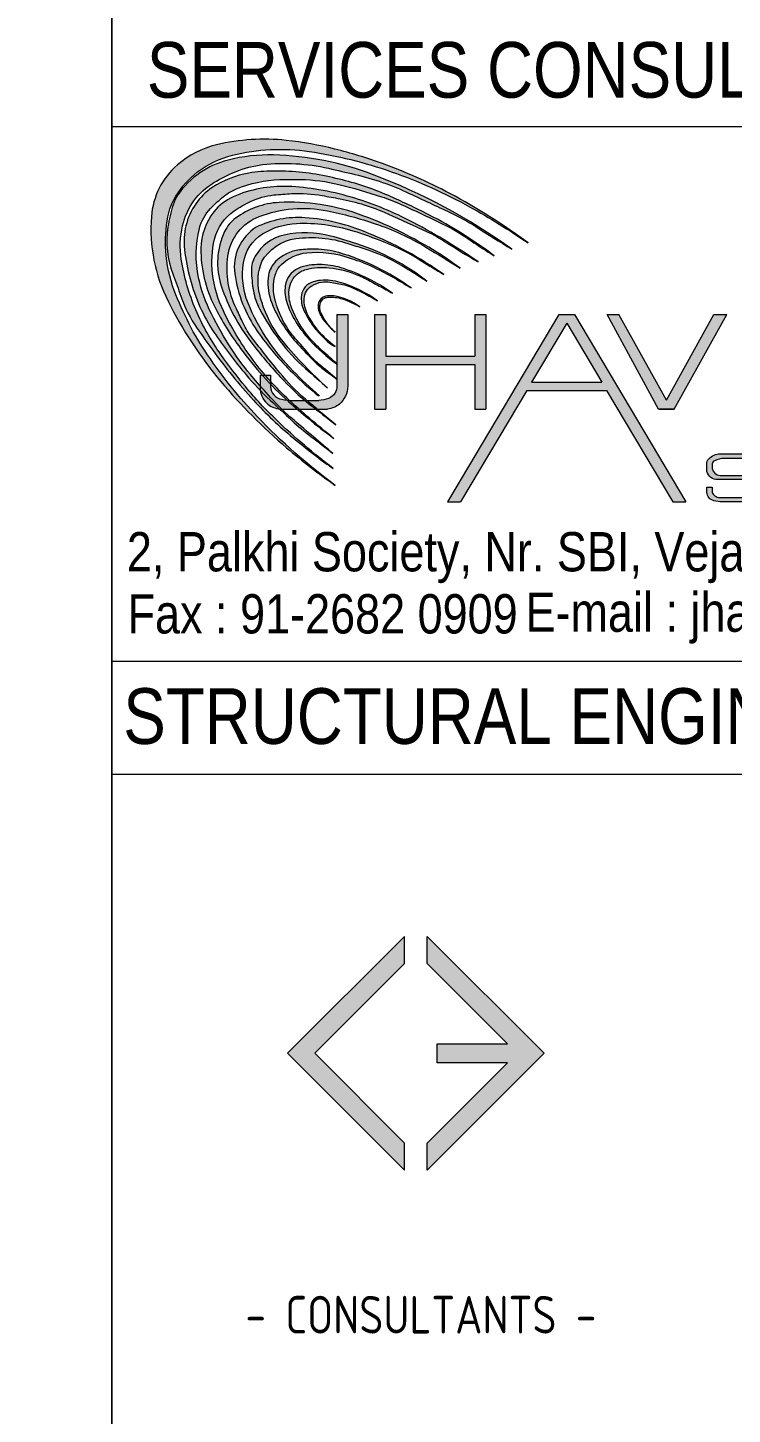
# Model space of a CAD drawing. Header units: millimetres. Extents: x 1112055 to 3390982, y -148532 to 766891.
# Drawn here: x 2055971 to 2062920, y 584853 to 598531 of the extents above; entities that cross this region are included whole.
import ezdxf

# ---------------------------------------------------------------- set-up
doc = ezdxf.new("R2010")
doc.units = ezdxf.units.MM
doc.layers.add('B TITLE BLOCK', color=250, linetype='Continuous', lineweight=0)
doc.layers.add('P_TITLE BLOCK TEXT', color=7, linetype='Continuous', lineweight=9)
doc.layers.add('FORMAT TEXT', color=7, linetype='Continuous')
doc.styles.add('SWINC', font='swissc.ttf')

msp = doc.modelspace()

# ---------------------------------------------------------------- hatches: boundary and pattern name
at = {"layer": 'B TITLE BLOCK', "linetype": 'Continuous', "lineweight": 0}
h = msp.add_hatch(color=251, dxfattribs=at)
h.dxf.hatch_style = 1
h.paths.add_polyline_path([(2058800.898667714, 588413.5496655321), (2059686.668186938, 589299.3191847571), (2059686.668186938, 589566.8930589305), (2058533.324793539, 588413.5496655321), (2059686.668186938, 587260.2062721335), (2059686.668186938, 587527.7801462861)])
h = msp.add_hatch(color=251, dxfattribs=at)
h.dxf.hatch_style = 1
h.paths.add_polyline_path([(2060008.016687425, 588508.1513159779), (2060008.016687425, 588318.9480150866), (2060701.274830225, 588318.9480150866), (2059910.106961424, 587527.7801462861), (2059910.106961424, 587260.2062721335), (2061063.450354823, 588413.5496655321), (2059910.106961424, 589566.8930589305), (2059910.106961424, 589299.3191847571), (2060701.274830225, 588508.1513159779)])
at = {"layer": 'P_TITLE BLOCK TEXT', "lineweight": 0}
h = msp.add_hatch(color=132, dxfattribs=at)
edge = h.paths.add_edge_path()
edge.add_arc((2057306.137538463, 591559.6980706818), 6038.818320566845, 53.40738024925847, 62.06814965141367)
edge.add_arc((2057678.968242224, 592262.9071826311), 5242.887551725973, 62.06814965141366, 70.03317482809786)
edge.add_arc((2057851.652992181, 592738.2107410447), 4737.186557550549, 70.03317482809709, 75.97859343030082)
edge.add_arc((2058135.666531581, 593875.5164784356), 3564.954485452876, 75.97859343029349, 83.79600611429898)
edge.add_arc((2058302.51771951, 595410.411254897), 2021.017539290161, 83.79600611433496, 103.4628344697642)
edge.add_arc((2058044.81873918, 596486.8803945336), 914.1324625788377, 103.4628344698401, 130.8945988032317)
edge.add_arc((2057936.194784426, 596612.3032069341), 748.2106574476162, 130.8945988031842, 175.7468558291793)
edge.add_arc((2058784.223376175, 596549.2370029291), 1598.581069979638, 175.7468558291926, 206.599489106619)
edge.add_arc((2060975.462932864, 597646.5035964539), 4049.198292656896, 206.599489106621, 220.0351460704743)
edge.add_arc((2062174.580612144, 598653.9368974445), 5615.341665620888, 220.0351460704701, 229.4516176688162)
edge.add_arc((2062443.614079242, 598968.3965285819), 6029.182052779424, 229.451617668814, 235.2209120167649)
edge.add_arc((2062592.250742409, 598861.2826200258), 6028.771287277111, 223.750510350851, 233.4797225032664, ccw=False)
edge.add_arc((2061578.439467548, 597890.7521524621), 4625.296068579205, 214.0067101927386, 223.7505103507844, ccw=False)
edge.add_arc((2060284.541907331, 597017.786733474), 3064.45029813478, 200.6184789275936, 214.0067101927416, ccw=False)
edge.add_arc((2058683.175914952, 596415.2833194693), 1353.490507432949, 183.5449206794362, 200.6184789276077, ccw=False)
edge.add_arc((2058679.021240823, 596415.0259390622), 1349.327868621514, 169.3544634026417, 183.5449206794433, ccw=False)
edge.add_arc((2057951.658926921, 596551.7465126128), 609.2275707444999, 148.6346277784584, 169.3544634026386, ccw=False)
edge.add_arc((2058181.594310526, 596411.5840279013), 878.5151544794041, 127.55366604197599, 148.6346277784743, ccw=False)
edge.add_arc((2058213.835413516, 596369.6479929066), 931.4124110708826, 103.9439802384951, 127.55366604196101, ccw=False)
edge.add_arc((2058462.106888706, 595369.7215808867), 1961.699533587051, 81.67138494386262, 103.94398023849402, ccw=False)
edge.add_arc((2058117.7446049, 593017.4288636378), 4339.064968287168, 70.63499127281648, 81.67138494385108, ccw=False)
edge.add_arc((2057867.980354601, 592306.7999162808), 5092.308409381179, 61.111131010542124, 70.63499127282819, ccw=False)
edge.add_arc((2057006.12631947, 590744.8368970561), 6876.270530989688, 55.44823906343129, 61.11113101054298, ccw=False)
h = msp.add_hatch(color=132, dxfattribs=at)
edge = h.paths.add_edge_path()
edge.add_arc((2057271.015211884, 591521.4439647394), 5945.71254425384, 54.24761768028691, 69.31180215863021)
edge.add_arc((2058312.938591417, 594280.5328572013), 2996.445542883737, 69.31180215862985, 88.41161020678244)
edge.add_arc((2058350.605579706, 595638.8937307368), 1637.562521882748, 88.41161020676752, 104.2991623419195)
edge.add_arc((2058159.07827441, 596390.3311836526), 862.1007534376408, 104.2991623419673, 145.1882889090278)
edge.add_arc((2057816.771438849, 596645.5916065753), 435.5625221702447, 147.0513518631106, 161.3344706506241)
edge.add_arc((2058986.166200232, 596307.2676087156), 1652.602466199241, 163.1975336048343, 170.9660011900483)
edge.add_arc((2058257.914208815, 596423.054413247), 915.2032886066266, 170.9660011900541, 201.0952379920847)
edge.add_arc((2052189.149490727, 594081.8924753222), 5589.483054560221, 18.797868915649474, 21.095237992080683, ccw=False)
edge.add_arc((2058677.838240361, 596290.5529979998), 1264.80487299786, 198.7978689156399, 215.0918986736581)
edge.add_arc((2073118.242429377, 606436.3890134525), 18913.12665141608, 215.0918986736567, 215.8857887100314)
edge.add_arc((2062295.836092649, 598606.363519452), 5555.215955733475, 215.8857887100279, 222.4444580678759)
edge.add_arc((2061006.20552064, 597426.9326456224), 3807.587792086563, 222.444458067875, 230.6113169813315)
edge.add_arc((2063893.838800141, 600943.8109754634), 8358.066793659933, 230.611316981332, 233.3279145232604)
edge.add_arc((2059812.840244705, 595463.1608049598), 1524.906799863212, 233.3279145232791, 237.0330179159874)
edge.add_arc((2063064.917979026, 599527.438287863), 6724.300380922574, 226.396320609743, 232.6248069097889, ccw=False)
edge.add_arc((2060994.467178483, 597353.5303176341), 3722.194056935993, 219.3977118789379, 226.3963206098026, ccw=False)
edge.add_arc((2062599.802561563, 598672.0603061296), 5799.601822105465, 215.4741100902677, 219.3977118789343, ccw=False)
edge.add_arc((2059812.762677456, 596685.9835759458), 2377.30842530499, 203.255919746074, 215.47411009027, ccw=False)
edge.add_arc((2059529.374865617, 596564.195878018), 2068.859247535005, 188.8184660672451, 203.2559197460753, ccw=False)
edge.add_arc((2058342.476371838, 596380.0625664005), 867.7626190382475, 166.8091135261373, 188.818466067254, ccw=False)
edge.add_arc((2058157.596833661, 596423.3946468681), 677.8728804167072, 121.10774220171831, 166.8091135260987, ccw=False)
edge.add_arc((2058625.109791033, 595648.6262843413), 1582.767559845583, 112.47187289562731, 121.1077422017436, ccw=False)
edge.add_arc((2058400.573510183, 596191.4583905926), 995.3297018820507, 96.5250780722057, 112.4718728955485, ccw=False)
edge.add_arc((2058506.590714141, 595264.5644919032), 1928.266970381582, 77.10621375622651, 96.52507807220292, ccw=False)
edge.add_arc((2033931.564027792, 487910.8640441339), 112058.8664260465, 76.96954675787379, 77.10621375622361, ccw=False)
edge.add_arc((2058603.628897609, 594518.7694981324), 2633.292220426026, 64.5901937159428, 76.9695467578718, ccw=False)
edge.add_arc((2075840.743630014, 630804.0198027487), 37538.05968573023, 244.5901937159456, 245.2703384407894)
edge.add_arc((2059282.184367425, 594852.1675334552), 2043.774107647713, 57.15566881065229, 65.27033844078238, ccw=False)
edge.add_arc((2069505.935613719, 610689.399750646), 16806.77001837458, 237.1556688106471, 238.5822244072819)
h = msp.add_hatch(color=132, dxfattribs=at)
edge = h.paths.add_edge_path()
edge.add_arc((2057915.184811746, 592756.3514009381), 4414.172975186326, 53.01612924513907, 62.88470590878703)
edge.add_arc((2056504.369236426, 590001.1897997453), 7509.543072012089, 62.88470590886838, 66.31099627690685)
edge.add_arc((2058426.552552081, 594382.3299969201), 2725.279479124655, 66.31099627691285, 76.91710299819542)
edge.add_arc((2058425.519013407, 594703.5040270606), 2413.801563220216, 75.16724703513766, 87.92433128887201)
edge.add_arc((2058410.20890379, 594281.0758836381), 2836.507058572818, 87.92433128887157, 90.44793256673506)
edge.add_arc((2058399.854953522, 595605.439436036), 1512.10303291298, 90.44793256672102, 99.46315152081408)
edge.add_arc((2058304.134873636, 596179.7086572896), 929.9110781543411, 99.46315152082356, 123.6125298632223)
edge.add_arc((2058118.511458495, 596458.9618471279), 594.592727517248, 123.6125298633119, 145.7118384992461)
edge.add_arc((2058175.659611771, 596419.9953203215), 663.7613738361587, 145.7118384992164, 186.6728121483955)
edge.add_arc((2059483.346404104, 596572.9841643007), 1980.366984208918, 186.6728121483808, 203.655042797662)
edge.add_arc((2059123.447080874, 596415.3361022029), 1587.454227547668, 203.6550427976933, 213.9289290409043)
edge.add_arc((2061857.843462796, 598254.7789251365), 4882.97747466837, 213.9289290409082, 220.1424188926576)
edge.add_arc((2060377.559703688, 597006.3900416018), 2946.559438195988, 220.1424188926522, 226.8152722522526)
edge.add_arc((1825738.761552981, 347007.9436595322), 339915.787271188, 46.765628140033584, 46.81527225225312, ccw=False)
edge.add_arc((2060052.925400803, 596227.410121537), 2156.529415370682, 226.7656281400065, 233.409152749086)
edge.add_arc((2053674.83474233, 587636.4369943496), 8543.230381919586, 51.60004897864292, 53.40915274908309, ccw=False)
edge.add_arc((2085456.121321444, 625816.3091701141), 41136.21919746596, 229.2381174641753, 229.9402789040417, ccw=False)
edge.add_arc((2060348.515842164, 596689.716083025), 2681.69699572938, 222.3327286225257, 229.2381174643248, ccw=False)
edge.add_arc((2066251.676346377, 602067.3460106672), 10667.07160040828, 220.9611253449951, 222.3327286225244, ccw=False)
edge.add_arc((2060101.925332374, 596728.7702713902), 2523.372903979711, 212.787839463595, 220.9611253449981, ccw=False)
edge.add_arc((2061218.656330124, 597448.1188796356), 3851.736762852996, 206.850766810503, 212.7878394635865, ccw=False)
edge.add_arc((2059101.691590863, 596376.407638012), 1478.95259804265, 192.1376993457796, 206.8507668105033, ccw=False)
edge.add_arc((2058695.695144034, 596289.0900880126), 1063.672608912394, 165.7026492173301, 192.1376993457985, ccw=False)
edge.add_arc((2058086.98419233, 596444.2185903697), 435.505533238029, 135.9985851138193, 165.7026492173093, ccw=False)
edge.add_arc((2059065.458597286, 595499.2701439182), 1795.777464733103, 131.2171625217574, 135.9985851138061, ccw=False)
edge.add_arc((2058228.943612727, 596454.2361855432), 526.2431169903215, 112.387409060261, 131.2171625217922, ccw=False)
edge.add_arc((2058496.762896655, 595804.0523904706), 1229.425978161584, 91.89429604946542, 112.3874090602283, ccw=False)
edge.add_arc((2058585.787970874, 593112.3388208675), 3922.61134212108, 88.85882096968322, 91.89429604946162, ccw=False)
edge.add_arc((2058629.550774993, 595309.2705328718), 1725.243796574891, 76.24362541447277, 88.85882096968021, ccw=False)
edge.add_arc((2057750.569456188, 591718.9005993868), 5421.64264113429, 71.62296314053322, 76.24362541447857, ccw=False)
edge.add_arc((2058820.786567464, 594940.4021044639), 2027.023868355074, 65.54379506612071, 71.62296314056312, ccw=False)
edge.add_arc((2053106.863198732, 582376.9018819572), 15828.85193946669, 63.83661002077872, 65.5437950661219, ccw=False)
edge.add_arc((2059274.711743766, 594931.8695368498), 1840.658042824831, 54.496470875194575, 63.836610020787475, ccw=False)
edge.add_arc((2062206.022531081, 599040.8803175386), 3206.772246694612, 234.4964708751733, 239.3390621587332)
h = msp.add_hatch(color=132, dxfattribs=at)
edge = h.paths.add_edge_path()
edge.add_arc((2056929.765447957, 591195.5378077673), 6115.091413447024, 55.28720005186602, 62.77266649209039)
edge.add_arc((2058252.980156451, 593767.2167364296), 3222.959038038507, 62.7726664921418, 73.66009049672824)
edge.add_arc((2058371.308093943, 594170.8229041831), 2802.364887536428, 73.66009049673646, 80.3020621032565)
edge.add_arc((2058441.461293949, 594581.3249855116), 2385.911492487743, 80.30206210323966, 87.71879765214376)
edge.add_arc((2058487.867652126, 595746.2735346673), 1220.038998489239, 87.71879765215495, 113.7335407099802)
edge.add_arc((2058195.662733162, 596410.8775691404), 494.0347028317402, 113.7335407100271, 142.1411216385838)
edge.add_arc((2058279.078210454, 596346.0364878098), 599.6874722359335, 142.1411216386342, 179.0839824051901)
edge.add_arc((2058897.810070944, 596336.1436550515), 1218.498415354188, 179.0839824051965, 206.9126001335065)
edge.add_arc((2060383.330914422, 597090.20220895), 2884.444536672008, 206.9126001335171, 216.6660081225236)
edge.add_arc((2061497.970049479, 597920.0003876376), 4274.043550310446, 216.6660081225285, 221.4175533272276)
edge.add_arc((2060329.169216001, 596888.9272759563), 2715.452151023366, 221.4175533272253, 228.8969356126)
edge.add_arc((2068792.92761573, 606590.068242413), 15589.74212367209, 228.8969356125974, 229.8411236474195)
edge.add_arc((2061211.552971207, 597605.6506075436), 3834.020038729528, 229.8411236474231, 234.6107852575565)
edge.add_arc((2063229.641178333, 599878.407777195), 6863.476180973379, 226.7327607072968, 231.8632390979741, ccw=False)
edge.add_arc((2060476.063782371, 596953.0329751761), 2846.013523038951, 216.012105859488, 226.7327607073698, ccw=False)
edge.add_arc((2060558.119487712, 597012.676427894), 2947.455527311834, 205.6454571080773, 216.0121058594794, ccw=False)
edge.add_arc((2058957.058890463, 596244.0142913437), 1171.438490161112, 186.8155097429047, 205.6454571080939, ccw=False)
edge.add_arc((2058765.980726397, 596221.1771384827), 979.0004473171089, 166.8301474618984, 186.815509742891, ccw=False)
edge.add_arc((2058265.045612102, 596338.39236467), 464.5343182366519, 123.58637095543651, 166.8301474618891, ccw=False)
edge.add_arc((2058737.524851323, 595626.8868140529), 1318.628446548626, 115.5585784403745, 123.58637095542761, ccw=False)
edge.add_arc((2058470.687569288, 596184.8540077846), 700.1387341347156, 95.85490133411929, 115.55857844038081, ccw=False)
edge.add_arc((2058728.898321243, 593666.8175713905), 3231.379593368979, 92.71483869403272, 95.8549013341219, ccw=False)
edge.add_arc((2058640.346979791, 595534.2657514969), 1361.833112148122, 80.06109503447158, 92.7148386940089, ccw=False)
edge.add_arc((2056600.560045741, 583893.4883659811), 13179.97293512776, 79.28571113577169, 80.06109503447522, ccw=False)
edge.add_arc((2058660.093826676, 594778.3828891197), 2101.949276794022, 65.80530353127142, 79.28571113577908, ccw=False)
edge.add_arc((2042251.884924687, 558259.4218905726), 42137.73116980973, 65.22654519456472, 65.80530353126971, ccw=False)
edge.add_arc((2059318.623865466, 595240.215850974), 1408.715713820771, 56.83056846317908, 65.22654519455148, ccw=False)
edge.add_arc((2063476.868127175, 601602.0845138492), 6191.571663886253, 236.8305684631823, 240.330725506728)
h = msp.add_hatch(color=132, dxfattribs=at)
edge = h.paths.add_edge_path()
edge.add_arc((2057932.030657498, 593049.4211294407), 3869.492984916851, 53.45077465836518, 63.24895756192494)
edge.add_arc((2057932.030657348, 593049.4211291639), 3869.49298524187, 63.24895756192591, 69.50129580793795)
edge.add_arc((2058510.267329613, 594596.0919962679), 2218.266646925709, 69.50129580793262, 81.02466550396778)
edge.add_arc((2058558.111245386, 594899.0105312355), 1911.593076024197, 81.02466550398152, 93.23353139608432)
edge.add_arc((2058495.208421588, 596012.4183681296), 796.4097832292291, 93.23353139605908, 126.5489646332115)
edge.add_arc((2058230.686733055, 596369.2607309956), 352.2159115420988, 126.5489646331577, 154.7327908248481)
edge.add_arc((2058567.861515715, 596210.1149627137), 725.062005304673, 154.732790824834, 198.2173147103059)
edge.add_arc((2059641.425755706, 596563.444461014), 1855.275220481804, 198.2173147102933, 217.7196306197699)
edge.add_arc((2062482.435440384, 598760.7815257844), 5446.8801827076, 217.7196306197814, 222.3629290591739)
edge.add_arc((2060303.977699503, 596774.1594379994), 2498.601795490842, 222.3629290591768, 231.7364027694786)
edge.add_arc((2120341.917536936, 672894.7601413154), 99446.526329008, 231.7364027694788, 231.9209567121594)
edge.add_arc((2070046.901531482, 607981.41718692), 17335.6562169401, 229.1543371190405, 230.4503089388828, ccw=False)
edge.add_arc((2060086.969850927, 596461.2995014181), 2106.954677765277, 219.2765559648416, 229.1543371190172, ccw=False)
edge.add_arc((2069846.249224761, 604442.5108949669), 14714.22516764535, 217.5748957151379, 219.2765559648441, ccw=False)
edge.add_arc((2058791.073432176, 595936.5933618513), 765.4780954196185, 204.6714784584398, 217.5748957151642, ccw=False)
edge.add_arc((2051949.674897775, 592794.0267478212), 6763.164466838911, 24.67147845843822, 26.00574068750082)
edge.add_arc((2058844.704210221, 596157.8124634014), 908.6334684562382, 172.4000021791117, 206.0057406875474, ccw=False)
edge.add_arc((2058427.063235063, 596213.5376508463), 487.2912314897691, 110.8295050099652, 172.4000021790983, ccw=False)
edge.add_arc((2058686.699595756, 595531.0989512539), 1217.451226621792, 78.67766828733909, 110.8295050099353, ccw=False)
edge.add_arc((2058181.08023467, 593005.8439867812), 3792.827621238118, 71.27996263670212, 78.67766828735807, ccw=False)
edge.add_arc((2058578.612482976, 594178.9513467869), 2554.194194212751, 58.94944824206323, 71.27996263670951, ccw=False)
edge.add_arc((2048751.562187534, 577856.6309777788), 21606.46596786524, 57.89011606814972, 58.94944824206033, ccw=False)
h = msp.add_hatch(color=132, dxfattribs=at)
edge = h.paths.add_edge_path()
edge.add_line((2058837.269850038, 594900.3735805114), (2058849.179369179, 594900.3735805114))
edge.add_arc((2061636.80040691, 598137.5593636627), 4272.025613768601, 224.4152357703007, 229.2674421493883, ccw=False)
edge.add_arc((2060146.92543784, 596677.7896934622), 2186.203254721061, 214.3545270102483, 224.4152357703432, ccw=False)
edge.add_arc((2059943.220996488, 596538.5476899219), 1939.456755309875, 201.8986111304304, 214.3545270102036, ccw=False)
edge.add_arc((2058843.977302019, 596096.6855098391), 754.7294086141636, 171.2118722929982, 201.8986111306308, ccw=False)
edge.add_arc((2058501.444244087, 596149.6397536921), 408.1272624547443, 121.7041869898672, 171.2118722928139, ccw=False)
edge.add_arc((2058654.324461262, 595902.1460429602), 699.0318819729586, 92.64938196630851, 121.70418698979549, ccw=False)
edge.add_arc((2058696.146916369, 594998.3344808175), 1603.810560772421, 72.56091565514839, 92.64938196650297, ccw=False)
edge.add_arc((2057859.660990908, 592335.471630045), 4394.965745548189, 68.33645517902761, 72.56091565516232, ccw=False)
edge.add_arc((2058633.218477634, 594282.9416698925), 2299.487103006025, 57.8511842606747, 68.33645517892961, ccw=False)
edge.add_arc((2066958.206816923, 607529.0265721388), 13345.45444649002, 237.8511842608821, 238.9481287370368)
edge.add_arc((2058039.050514163, 593261.5492455631), 3489.515379781485, 54.31799968907983, 68.4798317601489)
edge.add_arc((2058567.975198133, 594750.520896161), 1911.084587936116, 66.85630585585528, 85.85399925657693)
edge.add_arc((2058638.189538018, 595719.1558430665), 939.9081292473481, 85.85399925655474, 116.2518230928226)
edge.add_arc((2058473.705722036, 596169.8290773814), 465.8552116960024, 122.6386322867814, 188.0987234821241)
edge.add_arc((2059316.991379836, 596289.827230897), 1317.635850993865, 188.0987234821896, 214.7424679282291)
edge.add_arc((2060553.365450179, 597147.2897117061), 2822.249671154209, 214.7424679281981, 225.7640883251236)
edge.add_arc((2061207.005375261, 597818.6000314064), 3759.214290018042, 225.7640883252606, 230.9217965040509)
h = msp.add_hatch(color=132, dxfattribs=at)
edge = h.paths.add_edge_path()
edge.add_arc((2058503.91890537, 594231.4071357874), 2282.205641918419, 52.08510123109434, 71.80500871354086)
edge.add_arc((2057692.257421308, 591761.9971738211), 4881.586322960243, 71.80500871358554, 74.93710661869112)
edge.add_arc((2058709.214078757, 595540.7345718669), 968.3961708541735, 74.93710661871877, 102.4675891183723)
edge.add_arc((2058595.309539818, 596055.903684123), 440.7850847153088, 102.467589118533, 150.0258364487049)
edge.add_arc((2058450.754154114, 596139.2758849172), 273.9103310742564, 150.0258364487154, 181.2845138723869)
edge.add_arc((2059509.529560473, 596163.0165444781), 1332.951869468089, 181.2845138723703, 189.7474603923822)
edge.add_arc((2058786.826127698, 596038.8663614867), 599.6623497884266, 189.747460392409, 208.0002640887195)
edge.add_arc((2060388.077839655, 596890.2764663235), 2413.196526931497, 208.0002640887432, 216.8454368057432)
edge.add_arc((2059906.870651522, 596529.6919694166), 1811.880023462418, 216.8454368057552, 228.6207560839303)
edge.add_arc((2097390.06721893, 639077.0945182007), 58515.24402032363, 228.6207560839333, 228.9060257595739)
edge.add_arc((2061660.91444024, 598044.1676341208), 4107.103965589062, 219.451448069269, 228.2904279772941, ccw=False)
edge.add_arc((2059377.068050496, 596164.7581010575), 1149.379413687675, 200.0239070842888, 219.4514480692577, ccw=False)
edge.add_arc((2059372.485414367, 596163.0879921429), 1144.501933024352, 192.3194102271632, 200.0239070842712, ccw=False)
edge.add_arc((2058770.191293647, 596031.5528803125), 528.0121167957358, 158.6643999725142, 192.3194102271447, ccw=False)
edge.add_arc((2058676.664105027, 595996.3225509074), 458.6101314097943, 97.73922979287858, 150.2835099228874, ccw=False)
edge.add_arc((2058768.996510907, 595316.9211046395), 1144.256978084755, 71.77680479684642, 97.73922979255713, ccw=False)
edge.add_arc((2062925.099334861, 607940.5535816326), 12145.93818968777, 251.7768047968466, 252.5678241103893)
edge.add_arc((2058758.933729333, 594672.418932902), 1760.906632537805, 59.16484183460989, 72.56782411040598, ccw=False)
edge.add_arc((2055776.307313328, 589675.9899473563), 7579.872429387149, 56.98458129739731, 59.164841834605, ccw=False)
h = msp.add_hatch(color=132, dxfattribs=at)
edge = h.paths.add_edge_path()
edge.add_arc((2058417.830684717, 594142.236830151), 2257.333312194567, 53.79917193803279, 74.05763102097526)
edge.add_arc((2058788.890564098, 595441.206195792), 906.405169404246, 74.05763102096113, 88.70665562104334)
edge.add_arc((2058784.832316895, 595261.4544246828), 1086.202746096438, 88.70665562101391, 97.13749609267825)
edge.add_arc((2058699.958337197, 595939.2467218493), 403.117106866123, 97.13749609277887, 135.0369673458874)
edge.add_arc((2058589.649227113, 596049.4135804164), 247.217021892065, 135.0369673458524, 170.1898613316136)
edge.add_arc((2058822.376315495, 596009.1722203468), 483.3975984188643, 170.1898613316238, 199.4159961851075)
edge.add_arc((2059515.68962644, 596253.5439679484), 1218.517247294408, 199.4159961850982, 211.5021791769199)
edge.add_arc((2059548.816687839, 596273.8459904147), 1257.370488004856, 211.5021791769052, 222.0730402202004)
edge.add_arc((2062496.98199949, 598935.1990384869), 5229.080290003461, 222.0730402202006, 224.6311614513908)
edge.add_arc((2059570.538074878, 596046.1922870143), 1116.85047467536, 224.6311614513923, 233.5458073493815)
edge.add_arc((2093336.722732234, 641754.9535037826), 57945.06598676097, 233.5458073493827, 233.683967900971)
edge.add_arc((2039842.111930205, 572273.1861478718), 29786.49175991069, 49.92232914479886, 50.37208949815138)
edge.add_arc((2059286.699178518, 595754.355790674), 700.510405798529, 219.9746739940195, 230.3720894981682, ccw=False)
edge.add_arc((2053429.751675781, 590844.2033811163), 6942.357559492284, 39.97467399401643, 41.74776493043426)
edge.add_arc((2059229.027257757, 596019.8483077986), 830.601830774161, 208.7369917656585, 221.7477649304282, ccw=False)
edge.add_arc((2059454.504304879, 596143.4826608072), 1087.750332661944, 197.3262203634013, 208.7369917656486, ccw=False)
edge.add_arc((2058874.433046904, 595962.5193303013), 480.1070233759743, 163.1950476221407, 197.3262203633437, ccw=False)
edge.add_arc((2058622.571700639, 596038.5845087125), 217.0099897446691, 133.2193021889104, 163.1950476221289, ccw=False)
edge.add_arc((2058767.727498608, 595884.1136010727), 428.9804286904618, 96.02578422550607, 133.2193021890124, ccw=False)
edge.add_arc((2058822.776717096, 595362.6129305284), 953.3785273152646, 69.94961683806571, 96.02578422542172, ccw=False)
edge.add_arc((2059598.832892686, 597488.989994196), 1310.190027996884, 249.9496168381298, 253.9176478194606)
edge.add_arc((2057895.109592675, 592734.5990851482), 3743.799098109684, 66.92861449591908, 69.01444899371398, ccw=False)
edge.add_arc((2057447.128442599, 592259.2024615092), 4362.576241277921, 58.122120913413426, 63.96105235790469, ccw=False)
h = msp.add_hatch(color=132, dxfattribs=at)
edge = h.paths.add_edge_path()
edge.add_arc((2058542.135273632, 594478.2204836598), 1763.177941954937, 54.40415380802045, 72.8946588673209)
edge.add_arc((2058853.346538814, 595489.493066543), 705.1020049509874, 72.89465886730552, 90.33272499461538)
edge.add_arc((2058854.303730473, 595324.6649764364), 869.9328743553107, 90.33272499457469, 97.06888331374576)
edge.add_arc((2058793.676245916, 595813.5761660598), 377.2769668134562, 97.0688833137357, 114.3860548472897)
edge.add_arc((2058728.549735036, 595957.2396958567), 219.5408827670413, 114.3860548472458, 172.3731700212553)
edge.add_arc((2058884.847616327, 595936.3106084486), 377.2337944523421, 172.3731700214184, 199.342893567236)
edge.add_arc((2059443.396124604, 596132.3810661006), 969.1966821898288, 199.342893567178, 213.5415274181803)
edge.add_arc((2059528.002166857, 596188.4688123768), 1070.70538955182, 213.5415274181727, 220.9844170734588)
edge.add_arc((2060083.91718119, 596671.4529790966), 1807.125927339986, 220.9844170734647, 232.4085544282534)
edge.add_arc((2059240.209797417, 595575.5381746348), 424.0599823786922, 232.4085544282478, 239.7843643084159)
edge.add_arc((2053438.475689682, 589118.754344994), 8265.686448260483, 47.46137804962807, 48.86303749327089)
edge.add_arc((2059650.514536363, 596230.4814671152), 1177.093295662573, 218.9083538298644, 228.8630374935204, ccw=False)
edge.add_arc((2059553.101110815, 596151.8552884116), 1051.907627726345, 201.7874292417001, 218.9083538298423, ccw=False)
edge.add_arc((2058962.83861478, 595915.9173424907), 416.2374864148537, 179.134063096714, 201.7874292417385, ccw=False)
edge.add_arc((2058788.441046095, 595918.5532921386), 241.8199982058296, 133.6215333949019, 179.1340630967466, ccw=False)
edge.add_arc((2058771.511778294, 595936.3174013563), 217.2809744967875, 104.9504250510299, 133.621533394733, ccw=False)
edge.add_arc((2058875.529978424, 595546.7682823958), 620.4785712604926, 83.7120811301491, 104.95042505104499, ccw=False)
edge.add_arc((2058831.129622212, 595143.8159241369), 1025.869733796266, 67.91761218114709, 83.71208113018918, ccw=False)
edge.add_arc((2058734.155555369, 594904.7868396876), 1283.821033169663, 60.428290541115814, 67.91761218112919, ccw=False)
edge.add_arc((2061549.403120304, 599866.2212226666), 4420.690338397717, 240.4282905411171, 242.476850961185)
edge.add_arc((2058736.382412646, 594467.7851372401), 1666.689859181682, 60.05197218627882, 62.476850961183175, ccw=False)
h = msp.add_hatch(color=132, dxfattribs=at)
edge = h.paths.add_edge_path()
edge.add_arc((2058712.575968051, 594872.436062715), 1196.3833128209, 53.77482452011976, 73.46652142466277)
edge.add_arc((2058906.300063553, 595525.0371311132), 515.6357974610971, 73.46652142479715, 95.2653118441808)
edge.add_arc((2058894.52814213, 595652.7753704574), 387.3562748300646, 95.26531184429915, 106.5237001269421)
edge.add_arc((2058830.101417296, 595869.9464315954), 160.8301777394883, 106.5237001272406, 172.3154988673808)
edge.add_arc((2058932.163222693, 595856.1752461212), 263.8168645833206, 172.3154988673701, 205.4996475874726)
edge.add_arc((2059535.681948492, 596144.0343552383), 932.4705261224874, 205.4996475874694, 218.9425185811748)
edge.add_arc((2059535.681948342, 596144.0343551319), 932.4705259431972, 218.9425185812012, 230.593662125352)
edge.add_arc((2059118.174190011, 595635.8667082804), 274.7874065172925, 230.5936621254772, 245.3563809870463)
edge.add_arc((2059549.898831419, 596131.4887930864), 924.1435081155448, 218.8547993056191, 233.76164157487432, ccw=False)
edge.add_arc((2059549.898831504, 596131.4887931505), 924.1435082326882, 207.9136490482134, 218.8547993056879, ccw=False)
edge.add_arc((2059005.878359884, 595843.2788312435), 308.4948619265621, 177.0418109073175, 207.9136490482205, ccw=False)
edge.add_arc((2058856.193410096, 595851.0139604288), 158.6101848865218, 121.28663662458291, 177.0418109073588, ccw=False)
edge.add_arc((2058904.64906425, 595771.2765209002), 251.9161851309566, 97.41777900960079, 121.28663662448801, ccw=False)
edge.add_arc((2058911.293413246, 595720.2418609763), 303.3815510211779, 82.58222099042268, 97.41777900957732, ccw=False)
edge.add_arc((2058794.42935417, 594822.6193071988), 1208.579572086544, 75.64489222990773, 82.58222099042001, ccw=False)
edge.add_arc((2058968.03634, 595500.9799834709), 508.3563272331585, 66.15815399286828, 75.64489222989869, ccw=False)
edge.add_arc((2058417.828434072, 594255.9551804718), 1869.537982938167, 62.286365355368105, 66.1581539928759, ccw=False)
edge.add_arc((2057764.626691715, 593012.5082542258), 3274.113639368478, 59.63748441653388, 62.286365355362875, ccw=False)
h = msp.add_hatch(color=132, dxfattribs=at)
edge = h.paths.add_edge_path()
edge.add_arc((2058911.378493347, 595342.2462617), 548.9571071027008, 52.43887609292433, 81.89911070126637)
edge.add_arc((2058956.45157901, 595658.9110344143), 229.1006372181981, 81.89911070123921, 102.2464079621372)
edge.add_arc((2058927.371286567, 595792.8872488677), 92.00472389502093, 102.2464079619024, 161.9990718889586)
edge.add_arc((2058959.239228732, 595782.5321560709), 125.5128376080606, 161.9990718890822, 198.0009281111705)
edge.add_arc((2059166.955913036, 595850.0271179957), 343.9202340649691, 198.0009281109546, 220.6716531575124)
edge.add_arc((2059645.791490925, 596261.4786958916), 975.2489215212072, 220.6716531574821, 228.8148331923874)
edge.add_arc((2059434.357720898, 595992.4019949316), 633.7751892053882, 204.9513687923084, 227.1815915671035, ccw=False)
edge.add_arc((2058945.047394208, 595764.7382638048), 94.09438514802316, 180.8823689892999, 204.951368792036, ccw=False)
edge.add_arc((2059092.22131305, 595767.0049572758), 241.2857581346001, 171.9576228936421, 180.8823689892986, ccw=False)
edge.add_arc((2058935.997906009, 595789.078565764), 83.51061087160174, 112.30779703254291, 171.9576228936764, ccw=False)
edge.add_arc((2058940.930493383, 595777.0563353249), 96.50539608950139, 93.65673225921438, 112.3077970324041, ccw=False)
edge.add_arc((2058958.643127079, 595499.9015468524), 374.2256045122943, 72.28647651720638, 93.65673225907318, ccw=False)
edge.add_arc((2058826.073638802, 595084.8446994934), 809.9397949574302, 58.7683607544526, 72.28647651717301, ccw=False)
for color, points in [(256, [(2059019.288922146, 594979.36638495), (2059019.288922146, 595701.9431460677), (2059128.501255527, 595701.9431460677), (2059128.501255527, 594993.6160393481, -0.1971644618703633), (2059045.710871122, 594817.8295945933, -0.1370125281294121), (2058928.890231557, 594769.5223089183), (2058462.777916404, 594769.5223089183, -0.1806806632645672), (2058325.326929232, 594830.1897213748, -0.1938255351077862), (2058261.734293953, 594974.6306356173), (2058261.734293953, 595104.9055127676), (2058365.854861634, 595104.9055127676), (2058365.854861634, 594991.1850560509, 0.3491660753473304), (2058475.360618787, 594865.4266073074, 0.0418260561423153), (2058586.968671087, 594854.3519338958), (2058841.367094085, 594854.3519338958, 0.0753803811725278), (2058938.003629171, 594874.2797144998, 0.2867859399539136)]), (7, [(2060489.635516895, 595701.9431460677), (2060380.423183513, 595701.9431460677), (2060380.423183513, 595290.8417055125), (2059501.415271968, 595290.8417055125), (2059501.415271968, 595701.9431460677), (2059392.202938586, 595701.9431460677), (2059392.202938586, 594769.5223089183), (2059501.415271968, 594769.5223089183), (2059501.415271968, 595209.55471952), (2060380.423183513, 595209.55471952), (2060380.423183513, 594769.5223089183), (2060489.635516895, 594769.5223089183)]), (7, [(2062864.725015279, 595701.9431460677), (2062739.065838275, 595701.9431460677), (2062269.915301284, 594857.7402239747), (2061800.764764315, 595701.9431460677), (2061684.453723948, 595701.9431460677), (2062193.281638341, 594769.5223089183), (2062346.548964229, 594769.5223089183)])]:
    msp.add_hatch(color=color, dxfattribs=at).paths.add_polyline_path(points)
h = msp.add_hatch(color=7, dxfattribs=at)
h.paths.add_polyline_path([(2061365.115438899, 595701.9431460677), (2061208.306315293, 595701.9431460677), (2060110.878279206, 593852.5773942206), (2060240.271957246, 593852.5773942206), (2060892.769838323, 594952.1549471712), (2061680.65191587, 594952.1549471712), (2062333.149796947, 593852.5773942206), (2062462.543474988, 593852.5773942206)])
h.paths.add_polyline_path([(2061286.710877087, 595616.0172154658), (2061632.415585496, 595033.4419331424), (2060941.006168697, 595033.4419331424)], flags=16)
h = msp.add_hatch(color=7, dxfattribs=at)
edge = h.paths.add_edge_path()
edge.add_line((2063130.297111914, 594196.6214138295), (2063130.297111914, 594241.4506307686))
edge.add_arc((2063054.521867558, 594192.2072646781), 90.3703312034293, 33.01826321560841, 89.55826277280616)
edge.add_line((2063055.218595038, 594282.5749100517), (2062841.064107388, 594282.5749100517))
edge.add_arc((2062852.508768684, 594019.0927928853), 263.7305563305994, 92.48714741875509, 114.0429537283811)
edge.add_arc((2062761.502795023, 594223.0838468196), 40.35992860487605, 114.0429537293435, 173.3691583152841)
edge.add_line((2062721.412843972, 594227.7442826589), (2062721.412843972, 594182.7771994737))
edge.add_arc((2062803.772289737, 594199.3435373129), 84.00905817534507, 191.3730973809805, 266.9893197895632)
edge.add_line((2062799.359957184, 594115.4504316602), (2063070.704466867, 594115.4504316602))
edge.add_arc((2063078.313408515, 593990.8626422782), 124.8199233108705, 15.593509061348925, 93.49488039934528, ccw=False)
edge.add_line((2063198.539088161, 594024.4155737262), (2063198.839097026, 593944.5879599664))
edge.add_arc((2063090.681334006, 593972.8799952336), 111.7968736685112, 286.8361079589019, 345.3409580231813, ccw=False)
edge.add_arc((2063013.487111822, 594308.4983319656), 455.9845843599547, 270.9573158560084, 283.9044309719877, ccw=False)
edge.add_line((2063021.105490796, 593852.5773942206), (2062821.864974061, 593852.5773942206))
edge.add_arc((2062828.849776044, 594208.641486842), 356.1325954028901, 255.28175512103212, 268.876190103465, ccw=False)
edge.add_arc((2062762.159608836, 593954.7630822011), 93.64102841167592, 183.4260365920854, 255.2817551212334, ccw=False)
edge.add_line((2062668.685938044, 593949.1670951238), (2062668.685938044, 593999.6471956754))
edge.add_line((2062668.685938044, 593999.6471956683), (2062721.412843983, 593999.6471956683))
edge.add_line((2062721.412843972, 593999.6471956683), (2062721.412843972, 593949.1363840547))
edge.add_arc((2062791.893584402, 593972.874135703), 74.37079818738762, 198.613407276986, 234.8504137460611)
edge.add_arc((2062802.660524659, 593988.1657937134), 93.07271808020036, 234.85041374626, 265.2644397945408)
edge.add_line((2062794.976715754, 593895.4107942365), (2063051.733089241, 593895.4107942365))
edge.add_arc((2063042.514443318, 594010.9796962114), 115.9359932841271, 274.5606862053596, 333.2673842340387)
edge.add_line((2063146.058672169, 593958.8285005552), (2063146.646919865, 594004.6500401369))
edge.add_arc((2063074.634785063, 593994.4677400708), 72.72844555372058, 8.048099003174235, 64.7561950174812)
edge.add_arc((2063038.743558579, 593918.3461189673), 156.8871131994469, 64.75619501778328, 84.27045226386119)
edge.add_line((2063054.406052792, 594074.4494583306), (2062775.848081768, 594074.4494583306))
edge.add_arc((2062771.986077819, 594181.8043155994), 107.4243010288788, 195.927715624944, 272.06028075501615, ccw=False)
edge.add_line((2062668.685938044, 594152.324465296), (2062668.685938044, 594240.7612995236))
edge.add_arc((2062746.491120155, 594226.596211245), 79.08410769806677, 127.4257817440558, 169.6818301060316, ccw=False)
edge.add_arc((2062814.337098571, 594137.9400624323), 190.7218679370872, 88.35670740961581, 127.425781745063, ccw=False)
edge.add_line((2062819.806417059, 594328.5834925987), (2063056.081606177, 594328.5834925987))
edge.add_arc((2063056.980446604, 594170.372540545), 158.213505313575, 45.30042708128508, 90.32550976598509, ccw=False)
edge.add_arc((2063119.05801444, 594233.104546093), 69.95859638909987, 1.893356471603397, 45.3004270807636, ccw=False)
edge.add_line((2063188.978417201, 594235.4159284853), (2063188.978417201, 594196.6214138266))
edge.add_line((2063188.978417201, 594196.6214138295), (2063130.297111923, 594196.6214138295))

# ---------------------------------------------------------------- linework, layer by layer
at = {"layer": 'B TITLE BLOCK', "color": 250, "lineweight": 0}
for p, q in [((2056798.987848531, 637748.8157320857), (2056798.987848531, 563761.7177485148)), ((2075101.624178751, 597554.6646488316), (2056798.98784853, 597554.6646488316)), ((2075101.624178751, 591163.364124551), (2056798.98784853, 591163.364124551))]:
    msp.add_line(p, q, dxfattribs=at)
at = {"layer": 'B TITLE BLOCK', "color": 250, "lineweight": 0, "const_width": 15.26111845840563}
msp.add_lwpolyline([(2075101.624178751, 563761.7177485148), (2056798.98784853, 563761.7177485148), (2056798.98784853, 598671.4570534592), (2075101.624178751, 598671.4570534592)], close=True, dxfattribs=at)
msp.add_lwpolyline([(2056798.98784853, 592280.1565291786), (2075101.624178751, 592280.1565291786)], dxfattribs=at)
at = {"layer": 'B TITLE BLOCK', "color": 251, "linetype": 'Continuous', "lineweight": 0}
for points in [[(2058533.165024434, 588413.7094346354), (2059686.668186938, 587260.2062721315), (2059686.668186938, 587527.7801462843), (2058800.898667714, 588413.5496655302), (2059686.668186938, 589299.3191847549), (2059686.668186938, 589566.8930589287), (2058533.165024434, 588413.3898964038)], [(2061063.61012395, 588413.7094346354), (2059910.106961424, 587260.2062721315), (2059910.106961424, 587527.7801462843), (2060701.274830225, 588318.9480150846), (2060008.016687425, 588318.9480150846), (2060008.016687425, 588508.1513159764), (2060701.274830225, 588508.1513159764), (2059910.106961424, 589299.3191847549), (2059910.106961424, 589566.8930589287), (2061063.61012395, 588413.3898964038)]]:
    msp.add_lwpolyline(points, dxfattribs=at)
at = {"layer": 'P_TITLE BLOCK TEXT', "color": 132, "lineweight": 0}
for points in [[(2060906.006728679, 596408.2306860434, 0.0378077344590599), (2060134.846984619, 596895.0265121246, 0.0347679777517854), (2059469.288483638, 597190.6473658376, 0.0259476034711019), (2058999.39937538, 597334.2541177815, 0.0341231325262742), (2058520.926365057, 597419.5925701722, 0.0860239859578199), (2057831.995377059, 597375.893541594, 0.1202685463825944), (2057446.364044388, 597177.8870062511, 0.1982422965544351), (2057190.044611741, 596667.7929150197, 0.1354391661309318), (2057354.838957134, 595833.4705466749, 0.0586913647724932), (2057875.194245174, 595041.8268646209, 0.0411102443579723), (2058524.103558337, 594387.0786502827, 0.0251786142158179), (2059004.485290583, 594016.2828989823, -0.0424772162099488), (2058237.320763462, 594692.2697737059, -0.0425409834133469), (2057744.198178767, 595303.8703497183, -0.058483720823887), (2057416.381872595, 595938.6603994165, -0.0746355753155785), (2057332.275137328, 596331.595550312, -0.0619967981424928), (2057352.916868813, 596664.290640942, -0.0906544603941746), (2057431.460508414, 596868.8456112159, -0.0922433481412321), (2057646.135585278, 597108.0557288451, -0.1033826611895562), (2057989.390083442, 597273.6133535702, -0.09748963543525802), (2058746.259809283, 597310.7321882372, -0.0481926094262887), (2059556.513600019, 597111.0126941993, -0.041579616785334), (2060328.137158148, 596765.4133148968, -0.0247140572276785), (2060906.006728679, 596408.2306860434, 0.3374903865144703)], [(2060744.996411104, 596346.6851282704, 0.0658247287167134), (2059371.529307429, 597083.7580689017, 0.0835321098018171), (2058395.997307596, 597275.8270232389, 0.0694337833072887), (2057946.152452776, 597225.723488839, 0.1803299053549353), (2057451.265503258, 596882.4884655096, 0.0624026744664062), (2057404.11820061, 596784.9903715766, 0.0339093221289556), (2057354.06370593, 596566.7601122962, 0.1322262159305749), (2057404.044685393, 596093.6551168573, -0.0100244993983427), (2057480.496483392, 595882.994310441, 0.0712161484653518), (2057642.935669113, 595563.4298758064, 0.0034640126136177), (2057795.072033742, 595350.0546887484, 0.0286254085562181), (2058196.465025278, 594857.2861440396, 0.0356497353499514), (2058589.994563693, 594484.204420672, 0.0118539480662082), (2058902.113369729, 594240.0838215002, 0.0161679718986353), (2058983.053604841, 594183.7879583889, -0.0271835911207152), (2058427.396317817, 594658.1869640326, -0.0305466870762123), (2058118.108515282, 594991.0550398421, -0.0171216152086295), (2057876.73539109, 595306.3482272193, -0.0533624770165587), (2057628.609561612, 595747.3300106802, -0.0630787383131954), (2057484.971554109, 596247.030801165, -0.0963302348745512), (2057497.609485299, 596578.0825326126, -0.2020957094585242), (2057807.3744683, 597003.7875627433, -0.0376989324376342), (2058020.12879348, 597111.2100054082, -0.0696935291840665), (2058287.466149663, 597180.340557702, -0.08493413319410499), (2058936.872692883, 597144.21098201, -0.0005963223456894), (2059197.354422501, 597084.2554012762, -0.0540677109372014), (2059733.547557874, 596897.3219443192, 0.0029676999220204), (2060137.171401571, 596708.510652213, -0.0354217290813857), (2060390.642454395, 596569.238665509, 0.0062246034213168), (2060744.996411104, 596346.6851282704, 0.2812547078595315)], [(2060570.707911791, 596282.4143782628, 0.043086421605769), (2059927.0876831, 596685.3678034521, 0.0149511259026391), (2059521.493632042, 596877.9766607591, 0.0463109359686594), (2059043.44834653, 597036.8709776038, 0.0557208411864009), (2058512.945287625, 597115.7218101594, 0.0110117328820507), (2058388.033606487, 597117.4962596605, 0.039356614906263), (2058151.245157491, 597096.9650816272, 0.1057632666975337), (2057789.360571023, 596954.1387901453, 0.0967263996622754), (2057627.250198737, 596793.9288399538, 0.1806536101083485), (2057516.39462383, 596342.8666156605, 0.0742348756008501), (2057669.374408297, 595778.4031485878, 0.0448583382406841), (2057806.287779964, 595529.2761151774, 0.0271181085348288), (2058125.079092889, 595106.7733379789, 0.0291240456547083), (2058361.073577723, 594857.9030794506, -0.000216613306503), (2058575.736624828, 594656.2537195426, 0.0289959667696879), (2058767.425503639, 594495.905246061, -0.0078938682839309), (2058981.437607071, 594331.7152853822, -0.0030637668376843), (2058597.590688816, 594658.5194199111, -0.0301395640770061), (2058366.080631167, 594883.7677418261, -0.0059848197593682), (2058196.388836789, 595074.581202222, -0.0356778139557991), (2057980.57226937, 595362.2886598657, -0.0259111629145397), (2057782.190834075, 595708.4117247497, -0.064286207524478), (2057655.800829114, 596065.4402886779, -0.1158589328579628), (2057664.967506215, 596551.7685142094, -0.1303390755169017), (2057773.715199855, 596746.7538905045, -0.0208659192464267), (2057882.194228842, 596850.0855040641, -0.0823456686396722), (2058028.514872836, 596940.8162287156, -0.0896571554847293), (2058456.123384651, 597032.8065016827, -0.0132455331616544), (2058663.910755618, 597034.1721385538, -0.0550998340812782), (2059039.803329254, 596985.0267798597, -0.0201641747863743), (2059459.843785394, 596864.0527055534, -0.0265315974663756), (2059659.969535896, 596785.5573034629, -0.0074491377742839), (2060086.317596189, 596583.9342967607, -0.040776622862886), (2060343.679608057, 596430.3119734307, 0.0211329357104282), (2060570.707911791, 596282.4143782628, 0.0357585835746127)], [(2060412.084833261, 596222.2459446645, 0.0326731279666143), (2059727.555400761, 596633.0661409972, 0.0475411173020524), (2059159.711966877, 596859.999041225, 0.028989184821796), (2058843.377398289, 596933.1406872745, 0.032372915663399), (2058536.430052392, 596965.3456617787, 0.1140007725764905), (2057996.821801826, 596863.1303431811, 0.1245901757297047), (2057805.6101035, 596714.0759096547, 0.1626044224819583), (2057679.467376922, 596355.6235966475, 0.1220255604088077), (2057811.277457084, 595784.613721822, 0.0425829814271896), (2058069.631255819, 595367.7579645899, 0.020735498146104), (2058292.828749332, 595092.5426043889, 0.0326465525161286), (2058543.9887516, 594842.7574164392, 0.004119820799626), (2058738.957744971, 594675.4658856306, 0.0208145799941925), (2058991.165672981, 594480.0162873846, -0.022389675201528), (2058525.40009914, 594880.666171696, -0.0468118300396772), (2058173.943977952, 595279.7017529376, -0.0452639128963585), (2057901.01946658, 595737.0144181283, -0.0823465204409323), (2057793.898463835, 596104.996457428, -0.0874243059163749), (2057812.729048136, 596444.2311985728, -0.1909581712653705), (2058008.068290786, 596725.3740039412, -0.0350421856114033), (2058168.62415074, 596816.4804307777, -0.08618596102083201), (2058399.266729031, 596881.3404115458, -0.0137019653371288), (2058575.843556036, 596894.570398879, -0.0552685441289128), (2058875.396609442, 596875.6609568447, -0.003383263408553), (2059050.870708445, 596843.6877554603, -0.0588873011385996), (2059521.553780844, 596695.6928561315, -0.0025253150053563), (2059908.920072231, 596519.2898717449, -0.0366507569753303), (2060089.355778906, 596419.3902570403, 0.0152735036876985), (2060412.084833261, 596222.2459446645, -0.0629201268127008)], [(2060236.364792489, 596157.9610044662, 0.0427787047400142), (2059673.746284348, 596504.7651984956, 0.027287742068318), (2059287.073691278, 596673.8982416672, 0.0503225994842608), (2058856.337459716, 596787.1972840051, 0.0533216756531712), (2058450.286277787, 596807.5602069441, 0.1463986527442502), (2058020.938797329, 596652.2127619258, 0.1235988267382037), (2057912.168380802, 596519.6007044823, 0.1920471537135765), (2057879.141343093, 595983.4446396653, 0.0853008975579228), (2058173.877145952, 595428.3906201387, 0.0202629840465903), (2058457.7821549, 595090.5404361205, 0.0409223150488822), (2058756.642828791, 594812.3322972318, 0.0008052686608892), (2059008.471151053, 594614.3669809755, -0.0056548040903698), (2058708.971563228, 594867.4429416026, -0.0431266584004961), (2058455.977690892, 595127.4619595569, -0.0074250299723591), (2058184.388482897, 595469.8063795152, -0.05636134465456299), (2058095.471180279, 595617.071497639, 0.0058218830204563), (2058028.069771704, 595759.4119440494, -0.1476927376582874), (2057944.052591342, 596277.9850117491, -0.2753073985482439), (2058253.788168259, 596668.9808366685, -0.1412164961649753), (2058925.719768735, 596724.8563998675, -0.0322897952717829), (2059398.366365318, 596598.0238041737, -0.0538539916416642), (2059896.050902323, 596367.1615727376, -0.0046222414945836), (2060236.364792489, 596157.9610044662, 0.2877834347585102)], [(2060074.436203243, 596095.9667663985, 0.0618714180204724), (2059319.104950048, 596507.80527782, 0.0830834583273782), (2058706.143232999, 596656.6042879298, 0.1334188230944892), (2058222.451980132, 596562.1205958263, 0.293652777238914), (2058012.496579098, 596104.1997796196, 0.1167818544853694), (2058234.261194515, 595538.9213901744, 0.0481279993468495), (2058584.52369618, 595125.2226124152, 0.0225085474431012), (2058837.269850038, 594900.3735805098, 0.0225085474431012)], [(2058849.179369172, 594900.3735805098, -0.0211749082530986), (2058585.349739696, 595147.7681217317, -0.043926342878963), (2058342.07992334, 595444.089024825, -0.0544027619906699), (2058143.705171264, 595815.1976360388, -0.1347021090596448), (2058098.108371, 596211.9938701174, -0.2194420265183996), (2058286.959563092, 596496.863289731, -0.1274590775205473), (2058622.012438211, 596600.4307307198, -0.0878776383850687), (2059176.795562702, 596528.4276785067, -0.0184347739781928), (2059482.086811619, 596420.0105710704, -0.0457825723813956), (2059856.821855015, 596229.8458051085, 0.0047863597552386), (2060074.436203243, 596095.9667663985)], [(2059906.312287593, 596031.8946790642, 0.0862573058725624), (2059216.541889685, 596399.5010161791, 0.0136672061166786), (2058960.880083908, 596475.8577539085, 0.1207055387438532), (2058500.149632915, 596486.294300918, 0.210542789138445), (2058213.479115811, 596276.1240696793, 0.1372438025577422), (2058176.912655378, 596133.1356045889, 0.0369433634655682), (2058195.820764804, 595937.3400360062, 0.0798117001863243), (2058257.356997045, 595757.3395005583, 0.0386135205255411), (2058456.902645781, 595443.1828798192, 0.0514247822645962), (2058709.145326436, 595170.1467273976, 0.0012447244168385), (2058928.231947641, 594978.1034830054, -0.038586459038392), (2058489.559434211, 595434.4146937351, -0.0849722655356074), (2058297.168819393, 595771.1965591395, -0.0336298788593933), (2058254.337527287, 595918.8954916337, -0.1479124227632604), (2058278.36630454, 596223.6595579043, -0.2333710190312352), (2058614.905523357, 596450.7553074518, -0.1137695312047775), (2059126.827949636, 596403.7884807828, 0.0034514865725245), (2059286.460191356, 596352.4510755618, -0.0585483046381864), (2059661.521374937, 596184.4135461589, -0.0095134682247128), (2059906.312287593, 596031.8946790642, -24.13060834643169)], [(2059751.050858654, 595963.795956319, 0.0886251486592538), (2059037.853171486, 596312.7496262812, 0.0640056179999628), (2058809.349217202, 596347.3804476085, 0.03680308393207701), (2058649.870689073, 596339.2400084839, 0.1668917192826076), (2058414.727643908, 596224.1095896426, 0.1545977211956719), (2058346.047070852, 596091.53537273, 0.1282188623102261), (2058366.469593403, 595848.4790378406, 0.0527848638077346), (2058476.757096305, 595616.8309401241, 0.0461568189529663), (2058615.481615197, 595431.3104206955, 0.0111623731079593), (2058775.738067798, 595261.5599326189, 0.0389171099998293), (2058906.927947006, 595147.8735345762, 0.0006028392034238), (2059019.414222714, 595064.9866064815, 0.0019624522720053), (2058839.914164053, 595214.8208247382, -0.0453984340430716), (2058749.878093746, 595304.3136242381, 0.0077367230542679), (2058609.329061273, 595466.789950531, -0.0568312736229374), (2058500.725724756, 595620.5034964933, -0.0498300647248411), (2058416.111066304, 595819.5378070748, -0.1500361842849378), (2058414.829228532, 596101.3252525027, -0.1315448342799971), (2058473.964855355, 596196.7279283588, -0.1637272385578025), (2058722.694846099, 596310.723807716, -0.1142722782360999), (2059149.639047846, 596258.2086166844, 0.0173155316083623), (2059235.885743753, 596230.0748753194, -0.0091014212050896), (2059362.220946476, 596178.9591073368, -0.0254826583343135), (2059751.050858654, 595963.795956319, 0.2674090474435545)], [(2059568.417715828, 595911.9362169399, 0.0808555614879386), (2059060.737784916, 596163.4053074493, 0.076235091835405), (2058849.251931069, 596194.5831824692, 0.0294005021726188), (2058747.247586223, 596187.9854197472, 0.0757045452128587), (2058637.905087806, 596157.1940584832, 0.2585576043595901), (2058510.951020744, 595986.3772789687, 0.1182238451661592), (2058528.907442489, 595811.3629060602, 0.0620326123854331), (2058635.584680759, 595596.859936737, 0.0324871545004376), (2058719.739535068, 595486.2426741121, 0.0498885296752057), (2058981.521815394, 595239.5212158044, 0.0321941576335811), (2059026.799158713, 595209.0920422452, 0.0061159693252056), (2058876.150474396, 595343.9664214374, -0.04346283786959899), (2058734.557526086, 595491.1768059521, -0.0748434044459511), (2058576.334102917, 595761.4249238883, -0.0991671255190659), (2058546.648665183, 595922.2078874742, -0.2012382216097725), (2058621.611446215, 596093.6098433757, -0.1257580476923183), (2058715.456940515, 596146.2432859774, -0.0929359445441508), (2058943.487724242, 596163.5140988922, -0.0690256846953194), (2059216.794514651, 596094.4321987003, -0.0326899674157771), (2059367.737259758, 596021.3756937755, 0.008938769126621999), (2059506.571383108, 595945.8460414336, -0.0105809244852863), (2059568.417715828, 595911.9362169399, 0.2674631456662095)], [(2059419.590871841, 595837.559348626, 0.0861332994782758), (2059053.037401877, 596019.3532538294, 0.0954030405384921), (2058858.981333613, 596038.4971718285, 0.0491635389572747), (2058784.359395799, 596024.1346721884, 0.2952256015960093), (2058670.715589849, 595891.4523395217, 0.1458135876133915), (2058694.045304368, 595742.6006230006, 0.058722950402828), (2058810.427885683, 595557.938947941, 0.0508815456507128), (2058943.734751415, 595423.548548321, 0.0645037509785817), (2059003.595296786, 595386.1072319781, -0.0651352501828114), (2058830.232880529, 595551.7283746856, -0.0477760747642967), (2058733.275599697, 595698.8599440595, -0.1355245012776395), (2058697.79457958, 595859.1993886692, -0.2481936434219211), (2058773.823999312, 595986.5590485645, -0.1045257321731676), (2058872.125851373, 596021.0844570252, -0.0648229006811226), (2058950.460975118, 596021.0844570252, -0.0302790554474279), (2059094.073586465, 595993.4642654031, -0.0414173624517564), (2059173.520794704, 595965.9555681112, -0.0168954722847046), (2059287.262175371, 595911.0253418703, -0.0115584381538426), (2059419.590871841, 595837.559348626, 0.2713427579649704)], [(2059246.02683142, 595777.4064566616, 0.1292572443067797), (2058988.735661478, 595885.7255842045, 0.0890158363822806), (2058907.855575166, 595882.7983506757, 0.2667928355694153), (2058839.870054918, 595821.319689527, 0.1583927428078929), (2058839.870054918, 595743.7446226114, 0.0992436134514281), (2058906.107250053, 595625.8863086491, 0.0355462858241944), (2059003.595296786, 595527.5205859309, -0.0973029966119453), (2058859.735198587, 595725.0446548437, -0.105408639215612), (2058850.964166922, 595763.2892445785, -0.0389612472479371), (2058853.308633466, 595800.7621582666, -0.2663122384852122), (2058904.298776119, 595866.3390814944, -0.0815607555498685), (2058934.775504743, 595873.365252812, -0.0935165208470893), (2059072.50422682, 595856.385000936, -0.0590524061717162), (2059246.02683142, 595777.4064566616, 6.405517602284127)]]:
    msp.add_lwpolyline(points, format="xyb", dxfattribs=at)
at = {"layer": 'P_TITLE BLOCK TEXT', "lineweight": 0}
for points in [[(2059019.288922146, 595701.943146066), (2059128.501255527, 595701.943146066)], [(2059019.288922146, 595701.943146066), (2059019.288922146, 594979.3663849689)], [(2059128.501255527, 595701.943146066), (2059128.501255527, 594993.6160393464)], [(2061286.710877087, 595616.0172154643), (2060941.006168697, 595033.4419331409)], [(2061208.306315293, 595701.943146066), (2061365.115438899, 595701.943146066)], [(2061286.710877087, 595616.0172154643), (2061632.415585496, 595033.4419331409)], [(2059501.415271968, 595209.5547195177), (2059501.415271968, 594769.5223089163)], [(2058261.734293953, 595104.9055127656), (2058261.734293953, 594974.6306356157)], [(2058261.734293953, 595104.9055127656), (2058365.854861634, 595104.9055127656)], [(2058365.854861634, 595104.9055127656), (2058365.854861634, 594991.1850560489)], [(2060941.006168697, 595033.4419331409), (2061632.415585496, 595033.4419331409)], [(2060892.769838323, 594952.1549471696), (2061680.65191587, 594952.1549471696)], [(2058462.777916404, 594769.5223089163), (2058928.890231557, 594769.5223089163)], [(2058586.968671087, 594854.3519338943), (2058841.367094085, 594854.3519338943)], [(2059392.202938586, 594769.5223089163), (2059501.415271968, 594769.5223089163)], [(2060110.878279206, 593852.5773942184), (2060240.271957224, 593852.5773942184)]]:
    msp.add_lwpolyline(points, dxfattribs=at)
at = {"layer": 'P_TITLE BLOCK TEXT', "color": 7, "lineweight": 0}
for points in [[(2059392.202938586, 595701.943146066), (2059501.415271968, 595701.943146066)], [(2059392.202938586, 595701.943146066), (2059392.202938586, 594769.5223089163)], [(2059501.415271968, 595701.943146066), (2059501.415271968, 595290.8417055109)], [(2061208.306315293, 595701.943146066), (2060110.878279206, 593852.5773942184)], [(2060380.423183513, 595701.943146066), (2060489.635516895, 595701.943146066)], [(2060380.423183513, 595701.943146066), (2060380.423183513, 595290.8417055109)], [(2060489.635516895, 595701.943146066), (2060489.635516895, 594769.5223089163)], [(2061365.115438899, 595701.943146066), (2062462.543474988, 593852.5773942184)], [(2061684.453723948, 595701.943146066), (2061800.764764315, 595701.943146066)], [(2062346.548964229, 594769.5223089163), (2062193.281638341, 594769.5223089163), (2061684.453723948, 595701.943146066)], [(2062269.915301284, 594857.7402239728), (2061800.764764315, 595701.943146066)], [(2062269.915301284, 594857.7402239728), (2062739.065838275, 595701.943146066)], [(2062346.548964229, 594769.5223089163), (2062864.725015279, 595701.943146066)], [(2062739.065838275, 595701.943146066), (2062864.725015279, 595701.943146066)], [(2059501.415271968, 595290.8417055109), (2060380.423183513, 595290.8417055109)], [(2059501.415271968, 595209.5547195177), (2060380.423183513, 595209.5547195177)], [(2060380.423183513, 595209.5547195177), (2060380.423183513, 594769.5223089163)], [(2060892.769838323, 594952.1549471696), (2060240.271957224, 593852.5773942184)], [(2061680.65191587, 594952.1549471696), (2062333.149796947, 593852.5773942184)], [(2060380.423183513, 594769.5223089163), (2060489.635516895, 594769.5223089163)], [(2062193.281638341, 594769.5223089163), (2062346.548964229, 594769.5223089163)], [(2062333.149796947, 593852.5773942184), (2062462.543474988, 593852.5773942184)]]:
    msp.add_lwpolyline(points, dxfattribs=at)
at = {"layer": 'P_TITLE BLOCK TEXT', "lineweight": 0}
for points in [[(2058261.734293953, 594974.6306356157, 0.1938212062577693), (2058325.324406581, 594830.1921830643, 0.1806849020309176), (2058462.777916404, 594769.5223089163, 1.412867970231708)], [(2058365.854861634, 594991.1850560489, 0.3491660753473304), (2058475.360618787, 594865.4266073054, 0.0418260561459496), (2058586.968671087, 594854.3519338943, 1.512039404166066)], [(2059019.288922146, 595004.3416842803, -0.3416182657188147), (2058938.003629171, 594874.279714498, -0.0753803811704177), (2058841.367094085, 594854.3519338943, 0.5951824844785777)], [(2059128.501255527, 594993.6160393464, -0.1971644618703633), (2059045.710871122, 594817.8295945914, -0.1370125281279623), (2058928.890231557, 594769.5223089163, -0.1814185387699724)]]:
    msp.add_lwpolyline(points, format="xyb", dxfattribs=at)
at = {"layer": 'P_TITLE BLOCK TEXT', "color": 7, "lineweight": 0}
for points in [[(2063054.406052792, 594074.4494583288), (2062775.848081766, 594074.4494583288, -0.3449747456290864), (2062668.685938044, 594152.324465294), (2062668.685938044, 594240.761299531, -0.1864948836794344), (2062698.429078677, 594289.4001622321, -0.172141735516322), (2062819.806417059, 594328.5834925964), (2063056.081606175, 594328.5834925964, -0.1990261439851543)], [(2063055.218595038, 594282.5749100498), (2062841.064107389, 594282.5749100498, 0.0943332803251045), (2062745.05929644, 594259.9421591999, 0.2648005950274), (2062721.412843972, 594227.7442826573), (2062721.412843972, 594182.7771994693, 0.342455608626355), (2062799.359957184, 594115.4504316582), (2063070.704466868, 594115.4504316582, -0.3536343318604639)], [(2063021.105490796, 593852.5773942184), (2062821.86497407, 593852.5773942184, -0.0593865794242292), (2062738.368612744, 593864.1947063425, -0.324223828793496), (2062668.685938044, 593949.1670951218), (2062668.685938044, 593999.6471956659), (2062721.412843972, 593999.6471956659), (2062721.412843972, 593949.1363840445, 0.1594446921200951), (2062749.077341715, 593912.0647204246, 0.1334907776809275), (2062794.976715754, 593895.4107942341), (2063051.733089243, 593895.4107942341, 0.2619100095917326)]]:
    msp.add_lwpolyline(points, format="xyb", dxfattribs=at)

# ---------------------------------------------------------------- texts
at = {"layer": 'B TITLE BLOCK', "color": 251, "lineweight": 0, "insert": (2059848.379305778, 586794.3095431994), "char_height": 464.2767183330583, "attachment_point": 2, "style": 'SWINC'}
msp.add_mtext_dynamic_manual_height_columns('\\pxsm1,qj;{\\fBankGothic Lt BT|b0|i0|c0|p34;BHOOMI\\P\\ps*,q*;\\fGost|b0|i0|c0|p2;\\H0.8x;- CONSULTANTS -\\C1; }', width=1213989.135503311, gutter_width=0, heights=[170761.4452593488], dxfattribs=at)
at = {"layer": 'FORMAT TEXT', "lineweight": 0, "style": 'SWINC'}
for s, p in [('SERVICES CONSULTANT', (2057145.627153663, 597841.4055844273)), ('STRUCTURAL ENGINEERS', (2056912.939886389, 591465.9642964576))]:
    msp.add_text(s, height=549.0790899063935, dxfattribs=at).set_placement(p)
at = {"layer": 'P_TITLE BLOCK TEXT', "lineweight": 0, "style": 'SWINC'}
for s, p in [('2, Palkhi Society, Nr. SBI, Vejalpur, Jivraj Park, Ahmedabad-380051', (2056948.625731314, 593168.2612860241)), ('E-mail : jhaveriassociates04@yahoo.co.in,', (2060880.515035174, 592572.1936387916)), ('Fax : 91-2682 0909', (2056955.149594288, 592555.5998974757))]:
    msp.add_text(s, height=387.3066630424684, dxfattribs=at).set_placement(p)

doc.saveas('drawing.dxf')
